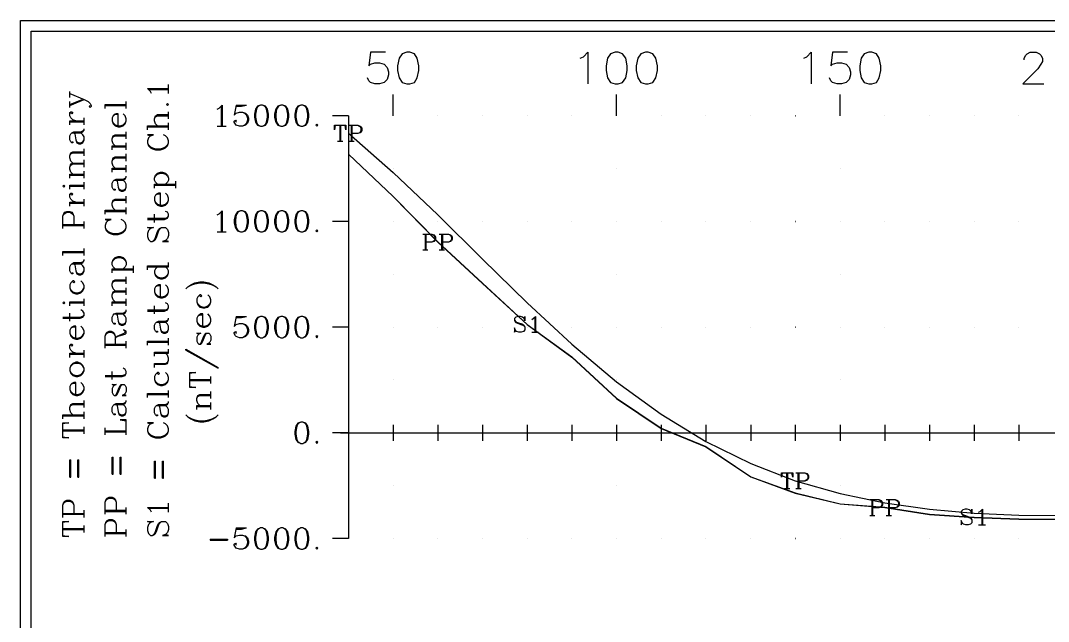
# Model space of a CAD drawing. Extents: x 10 to 200, y 0 to 250.
# Drawn here: x 10 to 107.2, y 193.2 to 250 of the extents above; entities that cross this region are included whole.
import ezdxf

# ---------------------------------------------------------------- set-up
doc = ezdxf.new("R2010")
doc.units = 0
doc.linetypes.add('1', pattern=[0])
for name, color, linetype in [('1', 7, '1'), ('2', 7, '1'), ('3', 7, '1')]:
    doc.layers.add(name, color=color, linetype=linetype)

msp = doc.modelspace()

# ---------------------------------------------------------------- linework, layer by layer
at = {"layer": '1'}
for p, q in [((24, 243.1), (24, 243.95)), ((14.67, 242.71), (14.67, 243.29)), ((22.1, 243.48), (24, 243.48)), ((45.23, 241), (45.23, 243)), ((66.35, 241), (66.35, 243)), ((87.48, 241), (87.48, 243)), ((14.67, 241.95), (16, 242.52)), ((14.67, 242.05), (15.81, 242.52)), ((14.67, 241.76), (14.67, 242.33)), ((18, 242.05), (20, 242.05)), ((18, 241.67), (18, 242.05)), ((20, 241.67), (20, 242.33)), ((30.4, 242), (30.21, 241.05)), ((30.4, 242), (31.36, 242)), ((18, 241.95), (20, 241.95)), ((24, 240.71), (24, 241.38)), ((28.98, 241.9), (28.98, 240)), ((14.67, 240.52), (16, 240.52)), ((14.67, 240.14), (14.67, 240.52)), ((14.67, 240.43), (16, 240.43)), ((16, 240.14), (16, 240.81)), ((22, 240.05), (24, 240.05)), ((22, 239.67), (22, 240.05)), ((24, 239.67), (24, 240.33)), ((41, 241), (39.5, 241)), ((40.18, 240.09), (40.18, 238.59)), ((40.25, 240.09), (40.25, 238.59)), ((41, 241), (41, 201)), ((41.25, 240.09), (41.25, 238.59)), ((41.32, 240.09), (41.32, 238.59)), ((20, 238.81), (20, 239.48)), ((22, 239.95), (24, 239.95)), ((28.6, 240), (29.45, 240)), ((18.67, 238.14), (20, 238.14)), ((18.67, 237.76), (18.67, 238.14)), ((20, 237.76), (20, 238.43)), ((39.96, 238.59), (40.46, 238.59)), ((41.04, 238.59), (41.54, 238.59)), ((16, 237.19), (16, 237.86)), ((18.67, 238.05), (20, 238.05)), ((20, 236.71), (20, 237.38)), ((16, 236.14), (16, 236.81)), ((20, 235.67), (20, 236.33)), ((14.67, 235.48), (16, 235.48)), ((14.67, 235.1), (14.67, 235.48)), ((14.67, 235.38), (16, 235.38)), ((16, 235.1), (16, 235.76)), ((18.67, 236.05), (20, 236.05)), ((18.67, 235.67), (18.67, 236.05)), ((18.67, 235.95), (20, 235.95)), ((14.67, 234.43), (16, 234.43)), ((14.67, 234.05), (14.67, 234.43)), ((14.67, 234.33), (16, 234.33)), ((16, 234.05), (16, 234.71)), ((22.67, 234.52), (24.67, 234.52)), ((22.67, 234.14), (22.67, 234.52)), ((22.67, 234.43), (24.67, 234.43)), ((24.67, 234.14), (24.67, 234.81)), ((20, 232.71), (20, 233.38)), ((14.67, 232.81), (16, 232.81)), ((14.67, 232.43), (14.67, 232.81)), ((14.67, 232.71), (16, 232.71)), ((16, 232.43), (16, 233.1)), ((20, 231.67), (20, 232.33)), ((18, 232.05), (20, 232.05)), ((18, 231.67), (18, 232.05)), ((18, 231.95), (20, 231.95)), ((22.67, 230.9), (22.67, 231.67)), ((28.98, 231.9), (28.98, 230)), ((14, 230.71), (16, 230.71)), ((14, 230.62), (16, 230.62)), ((16, 230.33), (16, 231)), ((41, 231), (39.5, 231)), ((28.6, 230), (29.45, 230)), ((48.24, 229.8), (48.24, 228.3)), ((48.31, 229.8), (48.31, 228.3)), ((49.81, 229.8), (49.81, 228.3)), ((49.88, 229.8), (49.88, 228.3)), ((16, 227.76), (16, 228.43)), ((14, 228.14), (16, 228.14)), ((14, 227.76), (14, 228.14)), ((14, 228.05), (16, 228.05)), ((48.02, 228.3), (48.52, 228.3)), ((49.59, 228.3), (50.09, 228.3)), ((18.67, 226.52), (20.67, 226.52)), ((18.67, 226.14), (18.67, 226.52)), ((18.67, 226.43), (20.67, 226.43)), ((20.67, 226.14), (20.67, 226.81)), ((22, 226.81), (24, 226.81)), ((22, 226.43), (22, 226.81)), ((22, 226.71), (24, 226.71)), ((24, 226.71), (24, 227.1)), ((20, 225.1), (20, 225.76)), ((20, 224.05), (20, 224.71)), ((16, 223), (16, 223.67)), ((20, 223), (20, 223.67)), ((14.67, 223.38), (16, 223.38)), ((14.67, 223), (14.67, 223.38)), ((14.67, 223.29), (16, 223.29)), ((18.67, 223.38), (20, 223.38)), ((18.67, 223), (18.67, 223.38)), ((18.67, 223.29), (20, 223.29)), ((22.67, 222.24), (22.67, 223)), ((14.67, 221.57), (14.67, 222.33)), ((30.4, 222), (30.21, 221.05)), ((30.4, 222), (31.36, 222)), ((58.62, 221.94), (58.62, 220.51)), ((41, 221), (39.5, 221)), ((20, 219), (20, 219.67)), ((22, 219.67), (24, 219.67)), ((22, 219.29), (22, 219.67)), ((24, 219.29), (24, 219.95)), ((58.33, 220.51), (58.97, 220.51)), ((16, 218.14), (16, 218.81)), ((18, 219.38), (20, 219.38)), ((18, 219.29), (20, 219.29)), ((22, 219.57), (24, 219.57)), ((24, 218.52), (24, 218.9)), ((14.67, 218.52), (16, 218.52)), ((14.67, 218.14), (14.67, 218.52)), ((14.67, 218.43), (16, 218.43)), ((22.67, 218.62), (24, 218.62)), ((22.67, 218.24), (22.67, 218.62)), ((22.67, 218.52), (24, 218.52)), ((18.67, 216.05), (18.67, 216.81)), ((22.67, 217.19), (22.67, 217.57)), ((26, 216.05), (28, 216.05)), ((26, 215.95), (28, 215.95)), ((28, 215.67), (28, 216.33)), ((24, 214.33), (24, 215)), ((28, 214.24), (28, 214.9)), ((16, 213.38), (16, 214.05)), ((22, 214.71), (24, 214.71)), ((22, 214.33), (22, 214.71)), ((22, 214.62), (24, 214.62)), ((28, 213.19), (28, 213.86)), ((16, 212.33), (16, 213)), ((26.67, 213.57), (28, 213.57)), ((26.67, 213.19), (26.67, 213.57)), ((26.67, 213.48), (28, 213.48)), ((14, 212.71), (16, 212.71)), ((14, 212.33), (14, 212.71)), ((14, 212.62), (16, 212.62)), ((14, 211.29), (16, 211.29)), ((14, 211.19), (16, 211.19)), ((16, 210.9), (16, 211.57)), ((18, 210.81), (18, 211.48)), ((18, 211.19), (20, 211.19)), ((18, 211.1), (20, 211.1)), ((41, 211), (39.5, 211)), ((40.24, 211), (41.76, 211)), ((41, 211.76), (41, 210.24)), ((44.46, 211), (45.99, 211)), ((45.23, 211.76), (45.23, 210.24)), ((48.69, 211), (50.21, 211)), ((49.45, 211.76), (49.45, 210.24)), ((52.91, 211), (54.44, 211)), ((53.68, 211.76), (53.68, 210.24)), ((57.14, 211), (58.66, 211)), ((57.9, 211.76), (57.9, 210.24)), ((61.36, 211), (62.89, 211)), ((62.13, 211.76), (62.13, 210.24)), ((65.59, 211), (67.11, 211)), ((66.35, 211.76), (66.35, 210.24)), ((69.82, 211), (71.34, 211)), ((70.58, 211.76), (70.58, 210.24)), ((74.04, 211), (75.56, 211)), ((74.8, 211.76), (74.8, 210.24)), ((78.27, 211), (79.79, 211)), ((79.03, 211.76), (79.03, 210.24)), ((82.49, 211), (84.02, 211)), ((83.25, 211.76), (83.25, 210.24)), ((86.72, 211), (88.24, 211)), ((87.48, 211.76), (87.48, 210.24)), ((90.94, 211), (92.47, 211)), ((91.7, 211.76), (91.7, 210.24)), ((95.17, 211), (96.69, 211)), ((95.93, 211.76), (95.93, 210.24)), ((99.39, 211), (100.92, 211)), ((100.15, 211.76), (100.15, 210.24)), ((103.62, 211), (105.14, 211)), ((104.38, 211.76), (104.38, 210.24)), ((82.43, 207.22), (82.43, 205.72)), ((82.5, 207.22), (82.5, 205.72)), ((83.5, 207.22), (83.5, 205.72)), ((83.57, 207.22), (83.57, 205.72)), ((82.22, 205.72), (82.72, 205.72)), ((83.29, 205.72), (83.79, 205.72)), ((24, 203.48), (24, 204.33)), ((90.49, 204.68), (90.49, 203.18)), ((90.56, 204.68), (90.56, 203.18)), ((92.06, 204.68), (92.06, 203.18)), ((92.13, 204.68), (92.13, 203.18)), ((14, 203.38), (16, 203.38)), ((14, 203.29), (16, 203.29)), ((16, 203), (16, 203.67)), ((18, 203.67), (20, 203.67)), ((18, 203.57), (20, 203.57)), ((20, 203.29), (20, 203.95)), ((22.1, 203.86), (24, 203.86)), ((90.28, 203.18), (90.78, 203.18)), ((91.85, 203.18), (92.35, 203.18)), ((100.87, 203.7), (100.87, 202.28)), ((16, 201.57), (16, 202.24)), ((100.58, 202.28), (101.23, 202.28)), ((14, 201.95), (16, 201.95)), ((14, 201.86), (16, 201.86)), ((18, 201.57), (20, 201.57)), ((18, 201.48), (20, 201.48)), ((20, 201.19), (20, 201.86)), ((30.4, 202), (30.21, 201.05)), ((30.4, 202), (31.36, 202)), ((41, 201), (39.5, 201))]:
    msp.add_line(p, q, dxfattribs=at)
for points in [[(44.51, 247), (43.08, 247), (42.94, 245.71), (43.08, 245.86), (43.51, 246), (43.94, 246), (44.37, 245.86), (44.65, 245.57), (44.8, 245.14), (44.8, 244.86), (44.65, 244.43), (44.37, 244.14), (43.94, 244), (43.51, 244), (43.08, 244.14), (42.94, 244.29), (42.8, 244.57)], [(46.51, 247), (46.08, 246.86), (45.8, 246.43), (45.65, 245.71), (45.65, 245.29), (45.8, 244.57), (46.08, 244.14), (46.51, 244), (46.8, 244), (47.23, 244.14), (47.51, 244.57), (47.65, 245.29), (47.65, 245.71), (47.51, 246.43), (47.23, 246.86), (46.8, 247), (46.51, 247)], [(62.92, 246.43), (63.21, 246.57), (63.64, 247), (63.64, 244)], [(66.21, 247), (65.78, 246.86), (65.49, 246.43), (65.35, 245.71), (65.35, 245.29), (65.49, 244.57), (65.78, 244.14), (66.21, 244), (66.49, 244), (66.92, 244.14), (67.21, 244.57), (67.35, 245.29), (67.35, 245.71), (67.21, 246.43), (66.92, 246.86), (66.49, 247), (66.21, 247)], [(69.07, 247), (68.64, 246.86), (68.35, 246.43), (68.21, 245.71), (68.21, 245.29), (68.35, 244.57), (68.64, 244.14), (69.07, 244), (69.35, 244), (69.78, 244.14), (70.07, 244.57), (70.21, 245.29), (70.21, 245.71), (70.07, 246.43), (69.78, 246.86), (69.35, 247), (69.07, 247)], [(84.05, 246.43), (84.34, 246.57), (84.76, 247), (84.76, 244)], [(88.19, 247), (86.76, 247), (86.62, 245.71), (86.76, 245.86), (87.19, 246), (87.62, 246), (88.05, 245.86), (88.34, 245.57), (88.48, 245.14), (88.48, 244.86), (88.34, 244.43), (88.05, 244.14), (87.62, 244), (87.19, 244), (86.76, 244.14), (86.62, 244.29), (86.48, 244.57)], [(90.19, 247), (89.76, 246.86), (89.48, 246.43), (89.34, 245.71), (89.34, 245.29), (89.48, 244.57), (89.76, 244.14), (90.19, 244), (90.48, 244), (90.91, 244.14), (91.19, 244.57), (91.34, 245.29), (91.34, 245.71), (91.19, 246.43), (90.91, 246.86), (90.48, 247), (90.19, 247)], [(104.89, 246.29), (104.89, 246.43), (105.03, 246.71), (105.18, 246.86), (105.46, 247), (106.03, 247), (106.32, 246.86), (106.46, 246.71), (106.61, 246.43), (106.61, 246.14), (106.46, 245.86), (106.18, 245.43), (104.75, 244), (106.75, 244)], [(14.67, 243.1), (16, 242.52), (16.38, 242.33), (16.57, 242.14), (16.67, 241.95), (16.67, 241.86), (16.57, 241.76), (16.48, 241.86), (16.57, 241.95)], [(22.38, 243.1), (22.29, 243.29), (22, 243.57), (24, 243.57)], [(23.81, 242.05), (23.9, 241.95), (24, 242.05), (23.9, 242.14), (23.81, 242.05)], [(28.6, 241.62), (28.79, 241.71), (29.07, 242), (29.07, 240)], [(30.4, 241.9), (30.88, 241.9), (31.36, 242)], [(32.69, 242), (32.4, 241.9), (32.21, 241.62), (32.12, 241.14), (32.12, 240.86), (32.21, 240.38), (32.4, 240.1), (32.69, 240), (32.88, 240), (33.17, 240.1), (33.36, 240.38), (33.45, 240.86), (33.45, 241.14), (33.36, 241.62), (33.17, 241.9), (32.88, 242), (32.69, 242)], [(32.69, 242), (32.5, 241.9), (32.4, 241.81), (32.31, 241.62), (32.21, 241.14), (32.21, 240.86), (32.31, 240.38), (32.4, 240.19), (32.5, 240.1), (32.69, 240)], [(32.88, 240), (33.07, 240.1), (33.17, 240.19), (33.26, 240.38), (33.36, 240.86), (33.36, 241.14), (33.26, 241.62), (33.17, 241.81), (33.07, 241.9), (32.88, 242)], [(34.6, 242), (34.31, 241.9), (34.12, 241.62), (34.02, 241.14), (34.02, 240.86), (34.12, 240.38), (34.31, 240.1), (34.6, 240), (34.79, 240), (35.07, 240.1), (35.26, 240.38), (35.36, 240.86), (35.36, 241.14), (35.26, 241.62), (35.07, 241.9), (34.79, 242), (34.6, 242)], [(34.6, 242), (34.4, 241.9), (34.31, 241.81), (34.21, 241.62), (34.12, 241.14), (34.12, 240.86), (34.21, 240.38), (34.31, 240.19), (34.4, 240.1), (34.6, 240)], [(34.79, 240), (34.98, 240.1), (35.07, 240.19), (35.17, 240.38), (35.26, 240.86), (35.26, 241.14), (35.17, 241.62), (35.07, 241.81), (34.98, 241.9), (34.79, 242)], [(36.5, 242), (36.21, 241.9), (36.02, 241.62), (35.93, 241.14), (35.93, 240.86), (36.02, 240.38), (36.21, 240.1), (36.5, 240), (36.69, 240), (36.98, 240.1), (37.17, 240.38), (37.26, 240.86), (37.26, 241.14), (37.17, 241.62), (36.98, 241.9), (36.69, 242), (36.5, 242)], [(36.5, 242), (36.31, 241.9), (36.21, 241.81), (36.12, 241.62), (36.02, 241.14), (36.02, 240.86), (36.12, 240.38), (36.21, 240.19), (36.31, 240.1), (36.5, 240)], [(36.69, 240), (36.88, 240.1), (36.98, 240.19), (37.07, 240.38), (37.17, 240.86), (37.17, 241.14), (37.07, 241.62), (36.98, 241.81), (36.88, 241.9), (36.69, 242)], [(15.24, 240.52), (14.95, 240.62), (14.76, 240.81), (14.67, 241), (14.67, 241.29), (14.76, 241.38), (14.86, 241.38), (14.95, 241.29), (14.86, 241.19), (14.76, 241.29)], [(19.24, 240.05), (19.24, 241.19), (19.05, 241.19), (18.86, 241.1), (18.76, 241), (18.67, 240.81), (18.67, 240.52), (18.76, 240.24), (18.95, 240.05), (19.24, 239.95), (19.43, 239.95), (19.71, 240.05), (19.9, 240.24), (20, 240.52), (20, 240.71), (19.9, 241), (19.71, 241.19)], [(19.24, 241.1), (18.95, 241.1), (18.76, 241)], [(22.95, 240.05), (22.76, 240.24), (22.67, 240.52), (22.67, 240.71), (22.76, 241), (22.95, 241.1), (24, 241.1)], [(30.21, 241.05), (30.4, 241.24), (30.69, 241.33), (30.98, 241.33), (31.26, 241.24), (31.45, 241.05), (31.55, 240.76), (31.55, 240.57), (31.45, 240.29), (31.26, 240.1), (30.98, 240), (30.69, 240), (30.4, 240.1), (30.31, 240.19), (30.21, 240.38), (30.21, 240.48), (30.31, 240.57), (30.4, 240.48), (30.31, 240.38)], [(30.98, 241.33), (31.17, 241.24), (31.36, 241.05), (31.45, 240.76), (31.45, 240.57), (31.36, 240.29), (31.17, 240.1), (30.98, 240)], [(18.67, 240.52), (18.76, 240.33), (18.95, 240.14), (19.24, 240.05), (19.43, 240.05), (19.71, 240.14), (19.9, 240.33), (20, 240.52)], [(22.67, 240.71), (22.76, 240.9), (22.95, 241), (24, 241)], [(38.02, 240.19), (37.93, 240.1), (38.02, 240), (38.12, 240.1), (38.02, 240.19)], [(39.75, 240.09), (39.68, 239.66), (39.68, 240.09), (40.75, 240.09), (40.75, 239.66), (40.68, 240.09)], [(41.04, 240.09), (41.89, 240.09), (42.11, 240.02), (42.18, 239.95), (42.25, 239.81), (42.25, 239.59), (42.18, 239.45), (42.11, 239.38), (41.89, 239.31), (41.32, 239.31)], [(41.89, 240.09), (42.04, 240.02), (42.11, 239.95), (42.18, 239.81), (42.18, 239.59), (42.11, 239.45), (42.04, 239.38), (41.89, 239.31)], [(14.86, 238.52), (14.95, 238.52), (14.95, 238.43), (14.86, 238.43), (14.76, 238.52), (14.67, 238.71), (14.67, 239.1), (14.76, 239.29), (14.86, 239.38), (15.05, 239.48), (15.71, 239.48), (15.9, 239.57), (16, 239.67)], [(14.86, 239.38), (15.71, 239.38), (15.9, 239.48), (16, 239.67), (16, 239.76)], [(15.05, 239.38), (15.14, 239.29), (15.24, 238.71), (15.33, 238.43), (15.52, 238.33), (15.71, 238.33), (15.9, 238.43), (16, 238.71), (16, 239), (15.9, 239.19), (15.71, 239.38)], [(18.95, 238.14), (18.76, 238.33), (18.67, 238.62), (18.67, 238.81), (18.76, 239.1), (18.95, 239.19), (20, 239.19)], [(18.67, 238.81), (18.76, 239), (18.95, 239.1), (20, 239.1)], [(22.29, 239.1), (22.57, 239.19), (22, 239.19), (22.29, 239.1), (22.1, 238.9), (22, 238.62), (22, 238.43), (22.1, 238.14), (22.29, 237.95), (22.48, 237.86), (22.76, 237.76), (23.24, 237.76), (23.52, 237.86), (23.71, 237.95), (23.9, 238.14), (24, 238.43), (24, 238.62), (23.9, 238.9), (23.71, 239.1), (23.52, 239.19)], [(41, 239.34), (45.23, 235.64), (49.45, 231.62), (53.68, 227.44), (57.9, 223.3), (62.13, 219.38), (66.35, 215.83), (70.58, 212.75), (74.8, 210.17), (79.03, 208.1), (83.25, 206.47), (87.48, 205.26), (91.7, 204.38), (95.93, 203.78), (100.15, 203.41), (104.38, 203.22), (108.61, 203.17)], [(15.24, 238.71), (15.33, 238.52), (15.52, 238.43), (15.71, 238.43), (15.9, 238.52), (16, 238.71)], [(22, 238.43), (22.1, 238.24), (22.29, 238.05), (22.48, 237.95), (22.76, 237.86), (23.24, 237.86), (23.52, 237.95), (23.71, 238.05), (23.9, 238.24), (24, 238.43)], [(14.95, 236.52), (14.76, 236.71), (14.67, 237), (14.67, 237.19), (14.76, 237.48), (14.95, 237.57), (16, 237.57)], [(14.67, 237.19), (14.76, 237.38), (14.95, 237.48), (16, 237.48)], [(41, 237.37), (45.23, 233.37), (49.45, 229.07), (53.68, 225.16), (57.9, 221.26), (62.13, 218.18), (66.35, 214.27), (70.58, 211.43), (74.8, 209.69), (79.03, 206.84), (83.25, 205.31), (87.48, 204.29), (91.7, 203.97), (95.93, 203.31), (100.15, 203.03), (104.38, 202.85), (108.61, 202.83)], [(41, 237.35), (45.23, 233.35), (49.45, 229.05), (53.68, 225.14), (57.9, 221.24), (62.13, 218.16), (66.35, 214.24), (70.58, 211.42), (74.8, 209.66), (79.03, 206.83), (83.25, 205.28), (87.48, 204.27), (91.7, 203.93), (95.93, 203.28), (100.15, 202.99), (104.38, 202.82), (108.61, 202.8)], [(14.95, 235.48), (14.76, 235.67), (14.67, 235.95), (14.67, 236.14), (14.76, 236.43), (14.95, 236.52), (16, 236.52)], [(14.67, 236.14), (14.76, 236.33), (14.95, 236.43), (16, 236.43)], [(18.95, 236.05), (18.76, 236.24), (18.67, 236.52), (18.67, 236.71), (18.76, 237), (18.95, 237.1), (20, 237.1)], [(18.67, 236.71), (18.76, 236.9), (18.95, 237), (20, 237)], [(18.86, 234.05), (18.95, 234.05), (18.95, 233.95), (18.86, 233.95), (18.76, 234.05), (18.67, 234.24), (18.67, 234.62), (18.76, 234.81), (18.86, 234.9), (19.05, 235), (19.71, 235), (19.9, 235.1), (20, 235.19)], [(18.86, 234.9), (19.71, 234.9), (19.9, 235), (20, 235.19), (20, 235.29)], [(22.95, 234.52), (22.76, 234.71), (22.67, 234.9), (22.67, 235.1), (22.76, 235.38), (22.95, 235.57), (23.24, 235.67), (23.43, 235.67), (23.71, 235.57), (23.9, 235.38), (24, 235.1), (24, 234.9), (23.9, 234.71), (23.71, 234.52)], [(22.67, 235.1), (22.76, 235.29), (22.95, 235.48), (23.24, 235.57), (23.43, 235.57), (23.71, 235.48), (23.9, 235.29), (24, 235.1)], [(14, 234.33), (14.1, 234.24), (14.19, 234.33), (14.1, 234.43), (14, 234.33)], [(19.05, 234.9), (19.14, 234.81), (19.24, 234.24), (19.33, 233.95), (19.52, 233.86), (19.71, 233.86), (19.9, 233.95), (20, 234.24), (20, 234.52), (19.9, 234.71), (19.71, 234.9)], [(19.24, 234.24), (19.33, 234.05), (19.52, 233.95), (19.71, 233.95), (19.9, 234.05), (20, 234.24)], [(15.24, 232.81), (14.95, 232.9), (14.76, 233.1), (14.67, 233.29), (14.67, 233.57), (14.76, 233.67), (14.86, 233.67), (14.95, 233.57), (14.86, 233.48), (14.76, 233.57)], [(23.24, 232.52), (23.24, 233.67), (23.05, 233.67), (22.86, 233.57), (22.76, 233.48), (22.67, 233.29), (22.67, 233), (22.76, 232.71), (22.95, 232.52), (23.24, 232.43), (23.43, 232.43), (23.71, 232.52), (23.9, 232.71), (24, 233), (24, 233.19), (23.9, 233.48), (23.71, 233.67)], [(23.24, 233.57), (22.95, 233.57), (22.76, 233.48)], [(18.95, 232.05), (18.76, 232.24), (18.67, 232.52), (18.67, 232.71), (18.76, 233), (18.95, 233.1), (20, 233.1)], [(18.67, 232.71), (18.76, 232.9), (18.95, 233), (20, 233)], [(22.67, 233), (22.76, 232.81), (22.95, 232.62), (23.24, 232.52), (23.43, 232.52), (23.71, 232.62), (23.9, 232.81), (24, 233)], [(14, 230.33), (14, 231.48), (14.1, 231.76), (14.19, 231.86), (14.38, 231.95), (14.67, 231.95), (14.86, 231.86), (14.95, 231.76), (15.05, 231.48), (15.05, 230.71)], [(14, 231.48), (14.1, 231.67), (14.19, 231.76), (14.38, 231.86), (14.67, 231.86), (14.86, 231.76), (14.95, 231.67), (15.05, 231.48)], [(22, 231.19), (23.62, 231.19), (23.9, 231.29), (24, 231.48), (24, 231.67), (23.9, 231.86), (23.71, 231.95)], [(22, 231.29), (23.62, 231.29), (23.9, 231.38), (24, 231.48)], [(28.6, 231.62), (28.79, 231.71), (29.07, 232), (29.07, 230)], [(30.79, 232), (30.5, 231.9), (30.31, 231.62), (30.21, 231.14), (30.21, 230.86), (30.31, 230.38), (30.5, 230.1), (30.79, 230), (30.98, 230), (31.26, 230.1), (31.45, 230.38), (31.55, 230.86), (31.55, 231.14), (31.45, 231.62), (31.26, 231.9), (30.98, 232), (30.79, 232)], [(30.79, 232), (30.6, 231.9), (30.5, 231.81), (30.4, 231.62), (30.31, 231.14), (30.31, 230.86), (30.4, 230.38), (30.5, 230.19), (30.6, 230.1), (30.79, 230)], [(30.98, 230), (31.17, 230.1), (31.26, 230.19), (31.36, 230.38), (31.45, 230.86), (31.45, 231.14), (31.36, 231.62), (31.26, 231.81), (31.17, 231.9), (30.98, 232)], [(32.69, 232), (32.4, 231.9), (32.21, 231.62), (32.12, 231.14), (32.12, 230.86), (32.21, 230.38), (32.4, 230.1), (32.69, 230), (32.88, 230), (33.17, 230.1), (33.36, 230.38), (33.45, 230.86), (33.45, 231.14), (33.36, 231.62), (33.17, 231.9), (32.88, 232), (32.69, 232)], [(32.69, 232), (32.5, 231.9), (32.4, 231.81), (32.31, 231.62), (32.21, 231.14), (32.21, 230.86), (32.31, 230.38), (32.4, 230.19), (32.5, 230.1), (32.69, 230)], [(32.88, 230), (33.07, 230.1), (33.17, 230.19), (33.26, 230.38), (33.36, 230.86), (33.36, 231.14), (33.26, 231.62), (33.17, 231.81), (33.07, 231.9), (32.88, 232)], [(34.6, 232), (34.31, 231.9), (34.12, 231.62), (34.02, 231.14), (34.02, 230.86), (34.12, 230.38), (34.31, 230.1), (34.6, 230), (34.79, 230), (35.07, 230.1), (35.26, 230.38), (35.36, 230.86), (35.36, 231.14), (35.26, 231.62), (35.07, 231.9), (34.79, 232), (34.6, 232)], [(34.6, 232), (34.4, 231.9), (34.31, 231.81), (34.21, 231.62), (34.12, 231.14), (34.12, 230.86), (34.21, 230.38), (34.31, 230.19), (34.4, 230.1), (34.6, 230)], [(34.79, 230), (34.98, 230.1), (35.07, 230.19), (35.17, 230.38), (35.26, 230.86), (35.26, 231.14), (35.17, 231.62), (35.07, 231.81), (34.98, 231.9), (34.79, 232)], [(36.5, 232), (36.21, 231.9), (36.02, 231.62), (35.93, 231.14), (35.93, 230.86), (36.02, 230.38), (36.21, 230.1), (36.5, 230), (36.69, 230), (36.98, 230.1), (37.17, 230.38), (37.26, 230.86), (37.26, 231.14), (37.17, 231.62), (36.98, 231.9), (36.69, 232), (36.5, 232)], [(36.5, 232), (36.31, 231.9), (36.21, 231.81), (36.12, 231.62), (36.02, 231.14), (36.02, 230.86), (36.12, 230.38), (36.21, 230.19), (36.31, 230.1), (36.5, 230)], [(36.69, 230), (36.88, 230.1), (36.98, 230.19), (37.07, 230.38), (37.17, 230.86), (37.17, 231.14), (37.07, 231.62), (36.98, 231.81), (36.88, 231.9), (36.69, 232)], [(18.29, 231.1), (18.57, 231.19), (18, 231.19), (18.29, 231.1), (18.1, 230.9), (18, 230.62), (18, 230.43), (18.1, 230.14), (18.29, 229.95), (18.48, 229.86), (18.76, 229.76), (19.24, 229.76), (19.52, 229.86), (19.71, 229.95), (19.9, 230.14), (20, 230.43), (20, 230.62), (19.9, 230.9), (19.71, 231.1), (19.52, 231.19)], [(18, 230.43), (18.1, 230.24), (18.29, 230.05), (18.48, 229.95), (18.76, 229.86), (19.24, 229.86), (19.52, 229.95), (19.71, 230.05), (19.9, 230.24), (20, 230.43)], [(22.29, 230.33), (22, 230.43), (22.57, 230.43), (22.29, 230.33), (22.1, 230.14), (22, 229.86), (22, 229.57), (22.1, 229.29), (22.29, 229.1), (22.48, 229.1), (22.67, 229.19), (22.76, 229.29), (22.86, 229.48), (23.05, 230.05), (23.14, 230.24), (23.33, 230.43)], [(22.48, 229.1), (22.67, 229.29), (22.76, 229.48), (22.95, 230.05), (23.05, 230.24), (23.14, 230.33), (23.33, 230.43), (23.71, 230.43), (23.9, 230.24), (24, 229.95), (24, 229.67), (23.9, 229.38), (23.71, 229.19), (23.43, 229.1), (24, 229.1), (23.71, 229.19)], [(38.02, 230.19), (37.93, 230.1), (38.02, 230), (38.12, 230.1), (38.02, 230.19)], [(48.02, 229.8), (48.88, 229.8), (49.09, 229.73), (49.16, 229.66), (49.24, 229.52), (49.24, 229.3), (49.16, 229.16), (49.09, 229.09), (48.88, 229.02), (48.31, 229.02)], [(48.88, 229.8), (49.02, 229.73), (49.09, 229.66), (49.16, 229.52), (49.16, 229.3), (49.09, 229.16), (49.02, 229.09), (48.88, 229.02)], [(49.59, 229.8), (50.45, 229.8), (50.66, 229.73), (50.74, 229.66), (50.81, 229.52), (50.81, 229.3), (50.74, 229.16), (50.66, 229.09), (50.45, 229.02), (49.88, 229.02)], [(50.45, 229.8), (50.59, 229.73), (50.66, 229.66), (50.74, 229.52), (50.74, 229.3), (50.66, 229.16), (50.59, 229.09), (50.45, 229.02)], [(18.95, 226.52), (18.76, 226.71), (18.67, 226.9), (18.67, 227.1), (18.76, 227.38), (18.95, 227.57), (19.24, 227.67), (19.43, 227.67), (19.71, 227.57), (19.9, 227.38), (20, 227.1), (20, 226.9), (19.9, 226.71), (19.71, 226.52)], [(18.67, 227.1), (18.76, 227.29), (18.95, 227.48), (19.24, 227.57), (19.43, 227.57), (19.71, 227.48), (19.9, 227.29), (20, 227.1)], [(14.86, 226.14), (14.95, 226.14), (14.95, 226.05), (14.86, 226.05), (14.76, 226.14), (14.67, 226.33), (14.67, 226.71), (14.76, 226.9), (14.86, 227), (15.05, 227.1), (15.71, 227.1), (15.9, 227.19), (16, 227.29)], [(14.86, 227), (15.71, 227), (15.9, 227.1), (16, 227.29), (16, 227.38)], [(15.05, 227), (15.14, 226.9), (15.24, 226.33), (15.33, 226.05), (15.52, 225.95), (15.71, 225.95), (15.9, 226.05), (16, 226.33), (16, 226.62), (15.9, 226.81), (15.71, 227)], [(22.95, 226.71), (22.76, 226.52), (22.67, 226.33), (22.67, 226.14), (22.76, 225.86), (22.95, 225.67), (23.24, 225.57), (23.43, 225.57), (23.71, 225.67), (23.9, 225.86), (24, 226.14), (24, 226.33), (23.9, 226.52), (23.71, 226.71)], [(15.24, 226.33), (15.33, 226.14), (15.52, 226.05), (15.71, 226.05), (15.9, 226.14), (16, 226.33)], [(18.95, 224.43), (18.76, 224.62), (18.67, 224.9), (18.67, 225.1), (18.76, 225.38), (18.95, 225.48), (20, 225.48)], [(22.67, 226.14), (22.76, 225.95), (22.95, 225.76), (23.24, 225.67), (23.43, 225.67), (23.71, 225.76), (23.9, 225.95), (24, 226.14)], [(14.95, 225.29), (15.05, 225.19), (15.14, 225.29), (15.05, 225.38), (14.95, 225.38), (14.76, 225.19), (14.67, 225), (14.67, 224.71), (14.76, 224.43), (14.95, 224.24), (15.24, 224.14), (15.43, 224.14), (15.71, 224.24), (15.9, 224.43), (16, 224.71), (16, 224.9), (15.9, 225.19), (15.71, 225.38)], [(14.67, 224.71), (14.76, 224.52), (14.95, 224.33), (15.24, 224.24), (15.43, 224.24), (15.71, 224.33), (15.9, 224.52), (16, 224.71)], [(18.67, 225.1), (18.76, 225.29), (18.95, 225.38), (20, 225.38)], [(23.24, 223.86), (23.24, 225), (23.05, 225), (22.86, 224.9), (22.76, 224.81), (22.67, 224.62), (22.67, 224.33), (22.76, 224.05), (22.95, 223.86), (23.24, 223.76), (23.43, 223.76), (23.71, 223.86), (23.9, 224.05), (24, 224.33), (24, 224.52), (23.9, 224.81), (23.71, 225)], [(23.24, 224.9), (22.95, 224.9), (22.76, 224.81)], [(25.62, 224.62), (25.81, 224.81), (26.1, 225), (26.48, 225.19), (26.95, 225.29), (27.33, 225.29), (27.81, 225.19), (28.19, 225), (28.48, 224.81), (28.67, 224.62)], [(25.81, 224.81), (26.19, 225), (26.48, 225.1), (26.95, 225.19), (27.33, 225.19), (27.81, 225.1), (28.1, 225), (28.48, 224.81)], [(18.95, 223.38), (18.76, 223.57), (18.67, 223.86), (18.67, 224.05), (18.76, 224.33), (18.95, 224.43), (20, 224.43)], [(18.67, 224.05), (18.76, 224.24), (18.95, 224.33), (20, 224.33)], [(22.67, 224.33), (22.76, 224.14), (22.95, 223.95), (23.24, 223.86), (23.43, 223.86), (23.71, 223.95), (23.9, 224.14), (24, 224.33)], [(26.95, 223.95), (27.05, 223.86), (27.14, 223.95), (27.05, 224.05), (26.95, 224.05), (26.76, 223.86), (26.67, 223.67), (26.67, 223.38), (26.76, 223.1), (26.95, 222.9), (27.24, 222.81), (27.43, 222.81), (27.71, 222.9), (27.9, 223.1), (28, 223.38), (28, 223.57), (27.9, 223.86), (27.71, 224.05)], [(14, 223.29), (14.1, 223.19), (14.19, 223.29), (14.1, 223.38), (14, 223.29)], [(14, 221.86), (15.62, 221.86), (15.9, 221.95), (16, 222.14), (16, 222.33), (15.9, 222.52), (15.71, 222.62)], [(18.86, 222.24), (19.71, 222.24), (19.9, 222.33), (20, 222.52), (20, 222.62)], [(22, 222.52), (23.62, 222.52), (23.9, 222.62), (24, 222.81), (24, 223), (23.9, 223.19), (23.71, 223.29)], [(22, 222.62), (23.62, 222.62), (23.9, 222.71), (24, 222.81)], [(26.67, 223.38), (26.76, 223.19), (26.95, 223), (27.24, 222.9), (27.43, 222.9), (27.71, 223), (27.9, 223.19), (28, 223.38)], [(14, 221.95), (15.62, 221.95), (15.9, 222.05), (16, 222.14)], [(18.86, 221.38), (18.95, 221.38), (18.95, 221.29), (18.86, 221.29), (18.76, 221.38), (18.67, 221.57), (18.67, 221.95), (18.76, 222.14), (18.86, 222.24), (19.05, 222.33), (19.71, 222.33), (19.9, 222.43), (20, 222.52)], [(19.05, 222.24), (19.14, 222.14), (19.24, 221.57), (19.33, 221.29), (19.52, 221.19), (19.71, 221.19), (19.9, 221.29), (20, 221.57), (20, 221.86), (19.9, 222.05), (19.71, 222.24)], [(22.86, 220.62), (22.95, 220.62), (22.95, 220.52), (22.86, 220.52), (22.76, 220.62), (22.67, 220.81), (22.67, 221.19), (22.76, 221.38), (22.86, 221.48), (23.05, 221.57), (23.71, 221.57), (23.9, 221.67), (24, 221.76)], [(22.86, 221.48), (23.71, 221.48), (23.9, 221.57), (24, 221.76), (24, 221.86)], [(27.24, 221.1), (27.24, 222.24), (27.05, 222.24), (26.86, 222.14), (26.76, 222.05), (26.67, 221.86), (26.67, 221.57), (26.76, 221.29), (26.95, 221.1), (27.24, 221), (27.43, 221), (27.71, 221.1), (27.9, 221.29), (28, 221.57), (28, 221.76), (27.9, 222.05), (27.71, 222.24)], [(27.24, 222.14), (26.95, 222.14), (26.76, 222.05)], [(30.4, 221.9), (30.88, 221.9), (31.36, 222)], [(32.69, 222), (32.4, 221.9), (32.21, 221.62), (32.12, 221.14), (32.12, 220.86), (32.21, 220.38), (32.4, 220.1), (32.69, 220), (32.88, 220), (33.17, 220.1), (33.36, 220.38), (33.45, 220.86), (33.45, 221.14), (33.36, 221.62), (33.17, 221.9), (32.88, 222), (32.69, 222)], [(32.69, 222), (32.5, 221.9), (32.4, 221.81), (32.31, 221.62), (32.21, 221.14), (32.21, 220.86), (32.31, 220.38), (32.4, 220.19), (32.5, 220.1), (32.69, 220)], [(32.88, 220), (33.07, 220.1), (33.17, 220.19), (33.26, 220.38), (33.36, 220.86), (33.36, 221.14), (33.26, 221.62), (33.17, 221.81), (33.07, 221.9), (32.88, 222)], [(34.6, 222), (34.31, 221.9), (34.12, 221.62), (34.02, 221.14), (34.02, 220.86), (34.12, 220.38), (34.31, 220.1), (34.6, 220), (34.79, 220), (35.07, 220.1), (35.26, 220.38), (35.36, 220.86), (35.36, 221.14), (35.26, 221.62), (35.07, 221.9), (34.79, 222), (34.6, 222)], [(34.6, 222), (34.4, 221.9), (34.31, 221.81), (34.21, 221.62), (34.12, 221.14), (34.12, 220.86), (34.21, 220.38), (34.31, 220.19), (34.4, 220.1), (34.6, 220)], [(34.79, 220), (34.98, 220.1), (35.07, 220.19), (35.17, 220.38), (35.26, 220.86), (35.26, 221.14), (35.17, 221.62), (35.07, 221.81), (34.98, 221.9), (34.79, 222)], [(36.5, 222), (36.21, 221.9), (36.02, 221.62), (35.93, 221.14), (35.93, 220.86), (36.02, 220.38), (36.21, 220.1), (36.5, 220), (36.69, 220), (36.98, 220.1), (37.17, 220.38), (37.26, 220.86), (37.26, 221.14), (37.17, 221.62), (36.98, 221.9), (36.69, 222), (36.5, 222)], [(36.5, 222), (36.31, 221.9), (36.21, 221.81), (36.12, 221.62), (36.02, 221.14), (36.02, 220.86), (36.12, 220.38), (36.21, 220.19), (36.31, 220.1), (36.5, 220)], [(36.69, 220), (36.88, 220.1), (36.98, 220.19), (37.07, 220.38), (37.17, 220.86), (37.17, 221.14), (37.07, 221.62), (36.98, 221.81), (36.88, 221.9), (36.69, 222)], [(57.62, 221.8), (57.69, 222.01), (57.69, 221.58), (57.62, 221.8), (57.47, 221.94), (57.26, 222.01), (57.04, 222.01), (56.83, 221.94), (56.69, 221.8), (56.69, 221.65), (56.76, 221.51), (56.83, 221.44), (56.97, 221.37), (57.4, 221.23), (57.54, 221.15), (57.69, 221.01)], [(56.69, 221.65), (56.83, 221.51), (56.97, 221.44), (57.4, 221.3), (57.54, 221.23), (57.62, 221.15), (57.69, 221.01), (57.69, 220.73), (57.54, 220.58), (57.33, 220.51), (57.12, 220.51), (56.9, 220.58), (56.76, 220.73), (56.69, 220.94), (56.69, 220.51), (56.76, 220.73)], [(58.33, 221.73), (58.47, 221.8), (58.69, 222.01), (58.69, 220.51)], [(15.24, 219.95), (15.24, 221.1), (15.05, 221.1), (14.86, 221), (14.76, 220.9), (14.67, 220.71), (14.67, 220.43), (14.76, 220.14), (14.95, 219.95), (15.24, 219.86), (15.43, 219.86), (15.71, 219.95), (15.9, 220.14), (16, 220.43), (16, 220.62), (15.9, 220.9), (15.71, 221.1)], [(15.24, 221), (14.95, 221), (14.76, 220.9)], [(18, 219), (18, 220.14), (18.1, 220.43), (18.19, 220.52), (18.38, 220.62), (18.57, 220.62), (18.76, 220.52), (18.86, 220.43), (18.95, 220.14), (18.95, 219.38)], [(18.95, 219.86), (19.05, 220.05), (19.14, 220.14), (19.81, 220.43), (19.9, 220.52), (19.9, 220.62), (19.81, 220.71)], [(19.05, 220.05), (19.24, 220.14), (19.9, 220.33), (20, 220.43), (20, 220.62), (19.81, 220.71), (19.71, 220.71)], [(19.24, 221.57), (19.33, 221.38), (19.52, 221.29), (19.71, 221.29), (19.9, 221.38), (20, 221.57)], [(23.05, 221.48), (23.14, 221.38), (23.24, 220.81), (23.33, 220.52), (23.52, 220.43), (23.71, 220.43), (23.9, 220.52), (24, 220.81), (24, 221.1), (23.9, 221.29), (23.71, 221.48)], [(23.24, 220.81), (23.33, 220.62), (23.52, 220.52), (23.71, 220.52), (23.9, 220.62), (24, 220.81)], [(26.67, 221.57), (26.76, 221.38), (26.95, 221.19), (27.24, 221.1), (27.43, 221.1), (27.71, 221.19), (27.9, 221.38), (28, 221.57)], [(30.21, 221.05), (30.4, 221.24), (30.69, 221.33), (30.98, 221.33), (31.26, 221.24), (31.45, 221.05), (31.55, 220.76), (31.55, 220.57), (31.45, 220.29), (31.26, 220.1), (30.98, 220), (30.69, 220), (30.4, 220.1), (30.31, 220.19), (30.21, 220.38), (30.21, 220.48), (30.31, 220.57), (30.4, 220.48), (30.31, 220.38)], [(30.98, 221.33), (31.17, 221.24), (31.36, 221.05), (31.45, 220.76), (31.45, 220.57), (31.36, 220.29), (31.17, 220.1), (30.98, 220)], [(14.67, 220.43), (14.76, 220.24), (14.95, 220.05), (15.24, 219.95), (15.43, 219.95), (15.71, 220.05), (15.9, 220.24), (16, 220.43)], [(18, 220.14), (18.1, 220.33), (18.19, 220.43), (18.38, 220.52), (18.57, 220.52), (18.76, 220.43), (18.86, 220.33), (18.95, 220.14)], [(26.86, 220.33), (26.67, 220.43), (27.05, 220.43), (26.86, 220.33), (26.76, 220.24), (26.67, 220.05), (26.67, 219.67), (26.76, 219.48), (26.86, 219.38), (27.05, 219.38), (27.14, 219.48), (27.24, 219.67), (27.43, 220.14), (27.52, 220.33), (27.62, 220.43)], [(26.95, 219.38), (27.05, 219.48), (27.14, 219.67), (27.33, 220.14), (27.43, 220.33), (27.52, 220.43), (27.81, 220.43), (27.9, 220.33), (28, 220.14), (28, 219.76), (27.9, 219.57), (27.81, 219.48), (27.62, 219.38), (28, 219.38), (27.81, 219.48)], [(38.02, 220.19), (37.93, 220.1), (38.02, 220), (38.12, 220.1), (38.02, 220.19)], [(15.24, 218.52), (14.95, 218.62), (14.76, 218.81), (14.67, 219), (14.67, 219.29), (14.76, 219.38), (14.86, 219.38), (14.95, 219.29), (14.86, 219.19), (14.76, 219.29)], [(25.62, 218.81), (25.62, 218.9), (28.67, 217.19)], [(25.62, 218.81), (28.67, 217.1), (28.67, 217.19)], [(22.67, 217.48), (23.71, 217.48), (23.9, 217.57), (24, 217.86), (24, 218.05), (23.9, 218.33), (23.71, 218.52)], [(22.67, 217.57), (23.71, 217.57), (23.9, 217.67), (24, 217.86)], [(14.67, 216.9), (14.76, 216.62), (14.95, 216.43), (15.24, 216.33), (15.43, 216.33), (15.71, 216.43), (15.9, 216.62), (16, 216.9), (16, 217.1), (15.9, 217.38), (15.71, 217.57), (15.43, 217.67), (15.24, 217.67), (14.95, 217.57), (14.76, 217.38), (14.67, 217.1), (14.67, 216.9)], [(16, 217.1), (15.9, 217.29), (15.71, 217.48), (15.43, 217.57), (15.24, 217.57), (14.95, 217.48), (14.76, 217.29), (14.67, 217.1)], [(14.67, 216.9), (14.76, 216.71), (14.95, 216.52), (15.24, 216.43), (15.43, 216.43), (15.71, 216.52), (15.9, 216.71), (16, 216.9)], [(18, 216.33), (19.62, 216.33), (19.9, 216.43), (20, 216.62), (20, 216.81), (19.9, 217), (19.71, 217.1)], [(15.24, 214.62), (15.24, 215.76), (15.05, 215.76), (14.86, 215.67), (14.76, 215.57), (14.67, 215.38), (14.67, 215.1), (14.76, 214.81), (14.95, 214.62), (15.24, 214.52), (15.43, 214.52), (15.71, 214.62), (15.9, 214.81), (16, 215.1), (16, 215.29), (15.9, 215.57), (15.71, 215.76)], [(18, 216.43), (19.62, 216.43), (19.9, 216.52), (20, 216.62)], [(22.95, 216.62), (23.05, 216.52), (23.14, 216.62), (23.05, 216.71), (22.95, 216.71), (22.76, 216.52), (22.67, 216.33), (22.67, 216.05), (22.76, 215.76), (22.95, 215.57), (23.24, 215.48), (23.43, 215.48), (23.71, 215.57), (23.9, 215.76), (24, 216.05), (24, 216.24), (23.9, 216.52), (23.71, 216.71)], [(22.67, 216.05), (22.76, 215.86), (22.95, 215.67), (23.24, 215.57), (23.43, 215.57), (23.71, 215.67), (23.9, 215.86), (24, 216.05)], [(26, 215.38), (26.57, 215.29), (26, 215.29), (26, 216.71), (26.57, 216.71), (26, 216.62)], [(14.67, 215.1), (14.76, 214.9), (14.95, 214.71), (15.24, 214.62), (15.43, 214.62), (15.71, 214.71), (15.9, 214.9), (16, 215.1)], [(15.24, 215.67), (14.95, 215.67), (14.76, 215.57)], [(18.86, 215.48), (18.67, 215.57), (19.05, 215.57), (18.86, 215.48), (18.76, 215.38), (18.67, 215.19), (18.67, 214.81), (18.76, 214.62), (18.86, 214.52), (19.05, 214.52), (19.14, 214.62), (19.24, 214.81), (19.43, 215.29), (19.52, 215.48), (19.62, 215.57)], [(18.95, 214.52), (19.05, 214.62), (19.14, 214.81), (19.33, 215.29), (19.43, 215.48), (19.52, 215.57), (19.81, 215.57), (19.9, 215.48), (20, 215.29), (20, 214.9), (19.9, 214.71), (19.81, 214.62), (19.62, 214.52), (20, 214.52), (19.81, 214.62)], [(18.86, 212.81), (18.95, 212.81), (18.95, 212.71), (18.86, 212.71), (18.76, 212.81), (18.67, 213), (18.67, 213.38), (18.76, 213.57), (18.86, 213.67), (19.05, 213.76), (19.71, 213.76), (19.9, 213.86), (20, 213.95)], [(18.86, 213.67), (19.71, 213.67), (19.9, 213.76), (20, 213.95), (20, 214.05)], [(22.86, 212.71), (22.95, 212.71), (22.95, 212.62), (22.86, 212.62), (22.76, 212.71), (22.67, 212.9), (22.67, 213.29), (22.76, 213.48), (22.86, 213.57), (23.05, 213.67), (23.71, 213.67), (23.9, 213.76), (24, 213.86)], [(22.86, 213.57), (23.71, 213.57), (23.9, 213.67), (24, 213.86), (24, 213.95)], [(26.95, 213.57), (26.76, 213.76), (26.67, 214.05), (26.67, 214.24), (26.76, 214.52), (26.95, 214.62), (28, 214.62)], [(26.67, 214.24), (26.76, 214.43), (26.95, 214.52), (28, 214.52)], [(14.95, 212.71), (14.76, 212.9), (14.67, 213.19), (14.67, 213.38), (14.76, 213.67), (14.95, 213.76), (16, 213.76)], [(14.67, 213.38), (14.76, 213.57), (14.95, 213.67), (16, 213.67)], [(19.05, 213.67), (19.14, 213.57), (19.24, 213), (19.33, 212.71), (19.52, 212.62), (19.71, 212.62), (19.9, 212.71), (20, 213), (20, 213.29), (19.9, 213.48), (19.71, 213.67)], [(19.24, 213), (19.33, 212.81), (19.52, 212.71), (19.71, 212.71), (19.9, 212.81), (20, 213)], [(23.05, 213.57), (23.14, 213.48), (23.24, 212.9), (23.33, 212.62), (23.52, 212.52), (23.71, 212.52), (23.9, 212.62), (24, 212.9), (24, 213.19), (23.9, 213.38), (23.71, 213.57)], [(23.24, 212.9), (23.33, 212.71), (23.52, 212.62), (23.71, 212.62), (23.9, 212.71), (24, 212.9)], [(14, 210.62), (14.57, 210.52), (14, 210.52), (14, 211.95), (14.57, 211.95), (14, 211.86)], [(20, 210.81), (20, 212.24), (19.43, 212.24), (20, 212.14)], [(22.29, 211.86), (22.57, 211.95), (22, 211.95), (22.29, 211.86), (22.1, 211.67), (22, 211.38), (22, 211.19), (22.1, 210.9), (22.29, 210.71), (22.48, 210.62), (22.76, 210.52), (23.24, 210.52), (23.52, 210.62), (23.71, 210.71), (23.9, 210.9), (24, 211.19), (24, 211.38), (23.9, 211.67), (23.71, 211.86), (23.52, 211.95)], [(25.62, 212.71), (25.81, 212.52), (26.1, 212.33), (26.48, 212.14), (26.95, 212.05), (27.33, 212.05), (27.81, 212.14), (28.19, 212.33), (28.48, 212.52), (28.67, 212.71)], [(25.81, 212.52), (26.19, 212.33), (26.48, 212.24), (26.95, 212.14), (27.33, 212.14), (27.81, 212.24), (28.1, 212.33), (28.48, 212.52)], [(36.5, 212), (36.21, 211.9), (36.02, 211.62), (35.93, 211.14), (35.93, 210.86), (36.02, 210.38), (36.21, 210.1), (36.5, 210), (36.69, 210), (36.98, 210.1), (37.17, 210.38), (37.26, 210.86), (37.26, 211.14), (37.17, 211.62), (36.98, 211.9), (36.69, 212), (36.5, 212)], [(36.5, 212), (36.31, 211.9), (36.21, 211.81), (36.12, 211.62), (36.02, 211.14), (36.02, 210.86), (36.12, 210.38), (36.21, 210.19), (36.31, 210.1), (36.5, 210)], [(36.69, 210), (36.88, 210.1), (36.98, 210.19), (37.07, 210.38), (37.17, 210.86), (37.17, 211.14), (37.07, 211.62), (36.98, 211.81), (36.88, 211.9), (36.69, 212)], [(22, 211.19), (22.1, 211), (22.29, 210.81), (22.48, 210.71), (22.76, 210.62), (23.24, 210.62), (23.52, 210.71), (23.71, 210.81), (23.9, 211), (24, 211.19)], [(41, 211), (45.23, 211), (49.45, 211), (53.68, 211), (57.9, 211), (62.13, 211), (66.35, 211), (70.58, 211), (74.8, 211), (79.03, 211), (83.25, 211), (87.48, 211), (91.7, 211), (95.93, 211), (100.15, 211), (104.38, 211), (108.61, 211)], [(38.02, 210.19), (37.93, 210.1), (38.02, 210), (38.12, 210.1), (38.02, 210.19)], [(14.67, 206.81), (14.67, 208.43), (14.76, 208.43)], [(14.67, 206.81), (14.76, 206.81), (14.76, 208.43)], [(15.43, 206.81), (15.43, 208.43), (15.52, 208.43)], [(15.43, 206.81), (15.52, 206.81), (15.52, 208.43)], [(18.67, 207.1), (18.67, 208.71), (18.76, 208.71)], [(18.67, 207.1), (18.76, 207.1), (18.76, 208.71)], [(19.43, 207.1), (19.43, 208.71), (19.52, 208.71)], [(19.43, 207.1), (19.52, 207.1), (19.52, 208.71)], [(22.67, 206.71), (22.67, 208.33), (22.76, 208.33)], [(22.67, 206.71), (22.76, 206.71), (22.76, 208.33)], [(23.43, 206.71), (23.43, 208.33), (23.52, 208.33)], [(23.43, 206.71), (23.52, 206.71), (23.52, 208.33)], [(82, 207.22), (81.93, 206.8), (81.93, 207.22), (83, 207.22), (83, 206.8), (82.93, 207.22)], [(83.29, 207.22), (84.15, 207.22), (84.36, 207.15), (84.43, 207.08), (84.5, 206.94), (84.5, 206.72), (84.43, 206.58), (84.36, 206.51), (84.15, 206.44), (83.57, 206.44)], [(84.15, 207.22), (84.29, 207.15), (84.36, 207.08), (84.43, 206.94), (84.43, 206.72), (84.36, 206.58), (84.29, 206.51), (84.15, 206.44)], [(14, 203), (14, 204.14), (14.1, 204.43), (14.19, 204.52), (14.38, 204.62), (14.67, 204.62), (14.86, 204.52), (14.95, 204.43), (15.05, 204.14), (15.05, 203.38)], [(14, 204.14), (14.1, 204.33), (14.19, 204.43), (14.38, 204.52), (14.67, 204.52), (14.86, 204.43), (14.95, 204.33), (15.05, 204.14)], [(18, 203.29), (18, 204.43), (18.1, 204.71), (18.19, 204.81), (18.38, 204.9), (18.67, 204.9), (18.86, 204.81), (18.95, 204.71), (19.05, 204.43), (19.05, 203.67)], [(18, 204.43), (18.1, 204.62), (18.19, 204.71), (18.38, 204.81), (18.67, 204.81), (18.86, 204.71), (18.95, 204.62), (19.05, 204.43)], [(90.28, 204.68), (91.13, 204.68), (91.35, 204.61), (91.42, 204.54), (91.49, 204.4), (91.49, 204.18), (91.42, 204.04), (91.35, 203.97), (91.13, 203.9), (90.56, 203.9)], [(91.13, 204.68), (91.28, 204.61), (91.35, 204.54), (91.42, 204.4), (91.42, 204.18), (91.35, 204.04), (91.28, 203.97), (91.13, 203.9)], [(91.85, 204.68), (92.7, 204.68), (92.92, 204.61), (92.99, 204.54), (93.06, 204.4), (93.06, 204.18), (92.99, 204.04), (92.92, 203.97), (92.7, 203.9), (92.13, 203.9)], [(92.7, 204.68), (92.85, 204.61), (92.92, 204.54), (92.99, 204.4), (92.99, 204.18), (92.92, 204.04), (92.85, 203.97), (92.7, 203.9)], [(22.38, 203.48), (22.29, 203.67), (22, 203.95), (24, 203.95)], [(99.87, 203.56), (99.94, 203.78), (99.94, 203.35), (99.87, 203.56), (99.73, 203.7), (99.51, 203.78), (99.3, 203.78), (99.08, 203.7), (98.94, 203.56), (98.94, 203.42), (99.01, 203.28), (99.08, 203.2), (99.23, 203.13), (99.65, 202.99), (99.8, 202.92), (99.94, 202.78)], [(98.94, 203.42), (99.08, 203.28), (99.23, 203.2), (99.65, 203.06), (99.8, 202.99), (99.87, 202.92), (99.94, 202.78), (99.94, 202.49), (99.8, 202.35), (99.58, 202.28), (99.37, 202.28), (99.15, 202.35), (99.01, 202.49), (98.94, 202.7), (98.94, 202.28), (99.01, 202.49)], [(100.58, 203.49), (100.73, 203.56), (100.94, 203.78), (100.94, 202.28)], [(14, 201.29), (14.57, 201.19), (14, 201.19), (14, 202.62), (14.57, 202.62), (14, 202.52)], [(18, 201.19), (18, 202.33), (18.1, 202.62), (18.19, 202.71), (18.38, 202.81), (18.67, 202.81), (18.86, 202.71), (18.95, 202.62), (19.05, 202.33), (19.05, 201.57)], [(18, 202.33), (18.1, 202.52), (18.19, 202.62), (18.38, 202.71), (18.67, 202.71), (18.86, 202.62), (18.95, 202.52), (19.05, 202.33)], [(22.29, 202.52), (22, 202.62), (22.57, 202.62), (22.29, 202.52), (22.1, 202.33), (22, 202.05), (22, 201.76), (22.1, 201.48), (22.29, 201.29), (22.48, 201.29), (22.67, 201.38), (22.76, 201.48), (22.86, 201.67), (23.05, 202.24), (23.14, 202.43), (23.33, 202.62)], [(22.48, 201.29), (22.67, 201.48), (22.76, 201.67), (22.95, 202.24), (23.05, 202.43), (23.14, 202.52), (23.33, 202.62), (23.71, 202.62), (23.9, 202.43), (24, 202.14), (24, 201.86), (23.9, 201.57), (23.71, 201.38), (23.43, 201.29), (24, 201.29), (23.71, 201.38)], [(30.21, 201.05), (30.4, 201.24), (30.69, 201.33), (30.98, 201.33), (31.26, 201.24), (31.45, 201.05), (31.55, 200.76), (31.55, 200.57), (31.45, 200.29), (31.26, 200.1), (30.98, 200), (30.69, 200), (30.4, 200.1), (30.31, 200.19), (30.21, 200.38), (30.21, 200.48), (30.31, 200.57), (30.4, 200.48), (30.31, 200.38)], [(30.4, 201.9), (30.88, 201.9), (31.36, 202)], [(30.98, 201.33), (31.17, 201.24), (31.36, 201.05), (31.45, 200.76), (31.45, 200.57), (31.36, 200.29), (31.17, 200.1), (30.98, 200)], [(32.69, 202), (32.4, 201.9), (32.21, 201.62), (32.12, 201.14), (32.12, 200.86), (32.21, 200.38), (32.4, 200.1), (32.69, 200), (32.88, 200), (33.17, 200.1), (33.36, 200.38), (33.45, 200.86), (33.45, 201.14), (33.36, 201.62), (33.17, 201.9), (32.88, 202), (32.69, 202)], [(32.69, 202), (32.5, 201.9), (32.4, 201.81), (32.31, 201.62), (32.21, 201.14), (32.21, 200.86), (32.31, 200.38), (32.4, 200.19), (32.5, 200.1), (32.69, 200)], [(32.88, 200), (33.07, 200.1), (33.17, 200.19), (33.26, 200.38), (33.36, 200.86), (33.36, 201.14), (33.26, 201.62), (33.17, 201.81), (33.07, 201.9), (32.88, 202)], [(34.6, 202), (34.31, 201.9), (34.12, 201.62), (34.02, 201.14), (34.02, 200.86), (34.12, 200.38), (34.31, 200.1), (34.6, 200), (34.79, 200), (35.07, 200.1), (35.26, 200.38), (35.36, 200.86), (35.36, 201.14), (35.26, 201.62), (35.07, 201.9), (34.79, 202), (34.6, 202)], [(34.6, 202), (34.4, 201.9), (34.31, 201.81), (34.21, 201.62), (34.12, 201.14), (34.12, 200.86), (34.21, 200.38), (34.31, 200.19), (34.4, 200.1), (34.6, 200)], [(34.79, 200), (34.98, 200.1), (35.07, 200.19), (35.17, 200.38), (35.26, 200.86), (35.26, 201.14), (35.17, 201.62), (35.07, 201.81), (34.98, 201.9), (34.79, 202)], [(36.5, 202), (36.21, 201.9), (36.02, 201.62), (35.93, 201.14), (35.93, 200.86), (36.02, 200.38), (36.21, 200.1), (36.5, 200), (36.69, 200), (36.98, 200.1), (37.17, 200.38), (37.26, 200.86), (37.26, 201.14), (37.17, 201.62), (36.98, 201.9), (36.69, 202), (36.5, 202)], [(36.5, 202), (36.31, 201.9), (36.21, 201.81), (36.12, 201.62), (36.02, 201.14), (36.02, 200.86), (36.12, 200.38), (36.21, 200.19), (36.31, 200.1), (36.5, 200)], [(36.69, 200), (36.88, 200.1), (36.98, 200.19), (37.07, 200.38), (37.17, 200.86), (37.17, 201.14), (37.07, 201.62), (36.98, 201.81), (36.88, 201.9), (36.69, 202)], [(27.93, 200.95), (29.55, 200.95), (29.55, 200.86)], [(27.93, 200.95), (27.93, 200.86), (29.55, 200.86)], [(38.02, 200.19), (37.93, 200.1), (38.02, 200), (38.12, 200.1), (38.02, 200.19)]]:
    msp.add_lwpolyline(points, dxfattribs=at)
at = {"layer": '2'}
for points in [[(11, 1), (11, 249), (199, 249), (199, 1), (11, 1)], [(41, 241), (41, 241), (41, 241), (41, 241), (41, 241)], [(45.23, 241), (45.22, 241), (45.22, 241), (45.23, 241), (45.23, 241)], [(45.23, 241), (45.22, 241), (45.22, 241), (45.23, 241), (45.23, 241)], [(49.45, 241), (49.45, 241), (49.45, 241), (49.45, 241), (49.45, 241)], [(53.68, 241), (53.67, 241), (53.67, 241), (53.68, 241), (53.68, 241)], [(57.9, 241), (57.9, 241), (57.9, 241), (57.9, 241), (57.9, 241)], [(62.13, 241), (62.13, 241), (62.13, 241), (62.13, 241), (62.13, 241)], [(66.35, 241), (66.35, 241), (66.35, 241), (66.35, 241), (66.35, 241)], [(66.35, 241), (66.35, 241), (66.35, 241), (66.35, 241), (66.35, 241)], [(70.58, 241), (70.58, 241), (70.58, 241), (70.58, 241), (70.58, 241)], [(74.8, 241), (74.8, 241), (74.8, 241), (74.8, 241), (74.8, 241)], [(79.03, 241), (79.03, 241), (79.03, 241), (79.03, 241), (79.03, 241)], [(83.26, 241), (83.25, 241), (83.25, 241), (83.26, 241), (83.26, 241)], [(87.48, 241), (87.48, 241), (87.48, 241), (87.48, 241), (87.48, 241)], [(87.48, 241), (87.48, 241), (87.48, 241), (87.48, 241), (87.48, 241)], [(91.71, 241), (91.7, 241), (91.7, 241), (91.71, 241), (91.71, 241)], [(95.93, 241), (95.93, 241), (95.93, 241), (95.93, 241), (95.93, 241)], [(100.16, 241), (100.15, 241), (100.15, 241), (100.16, 241), (100.16, 241)], [(104.38, 241), (104.38, 241), (104.38, 241), (104.38, 241), (104.38, 241)], [(45.23, 236), (45.22, 236), (45.22, 236), (45.23, 236), (45.23, 236)], [(66.35, 236), (66.35, 236), (66.35, 236), (66.35, 236), (66.35, 236)], [(87.48, 236), (87.48, 236), (87.48, 236), (87.48, 236), (87.48, 236)], [(41, 231), (41, 231), (41, 231), (41, 231), (41, 231)], [(45.23, 231), (45.22, 231), (45.22, 231), (45.23, 231), (45.23, 231)], [(45.23, 231), (45.22, 231), (45.22, 231), (45.23, 231), (45.23, 231)], [(49.45, 231), (49.45, 231), (49.45, 231), (49.45, 231), (49.45, 231)], [(53.68, 231), (53.67, 231), (53.67, 231), (53.68, 231), (53.68, 231)], [(57.9, 231), (57.9, 231), (57.9, 231), (57.9, 231), (57.9, 231)], [(62.13, 231), (62.13, 231), (62.13, 231), (62.13, 231), (62.13, 231)], [(66.35, 231), (66.35, 231), (66.35, 231), (66.35, 231), (66.35, 231)], [(66.35, 231), (66.35, 231), (66.35, 231), (66.35, 231), (66.35, 231)], [(70.58, 231), (70.58, 231), (70.58, 231), (70.58, 231), (70.58, 231)], [(74.8, 231), (74.8, 231), (74.8, 231), (74.8, 231), (74.8, 231)], [(79.03, 231), (79.03, 231), (79.03, 231), (79.03, 231), (79.03, 231)], [(83.26, 231), (83.25, 231), (83.25, 231), (83.26, 231), (83.26, 231)], [(87.48, 231), (87.48, 231), (87.48, 231), (87.48, 231), (87.48, 231)], [(87.48, 231), (87.48, 231), (87.48, 231), (87.48, 231), (87.48, 231)], [(91.71, 231), (91.7, 231), (91.7, 231), (91.71, 231), (91.71, 231)], [(95.93, 231), (95.93, 231), (95.93, 231), (95.93, 231), (95.93, 231)], [(100.16, 231), (100.15, 231), (100.15, 231), (100.16, 231), (100.16, 231)], [(104.38, 231), (104.38, 231), (104.38, 231), (104.38, 231), (104.38, 231)], [(45.23, 226), (45.22, 226), (45.22, 226), (45.23, 226), (45.23, 226)], [(66.35, 226), (66.35, 226), (66.35, 226), (66.35, 226), (66.35, 226)], [(87.48, 226), (87.48, 226), (87.48, 226), (87.48, 226), (87.48, 226)], [(41, 221), (41, 221), (41, 221), (41, 221), (41, 221)], [(45.23, 221), (45.22, 221), (45.22, 221), (45.23, 221), (45.23, 221)], [(45.23, 221), (45.22, 221), (45.22, 221), (45.23, 221), (45.23, 221)], [(49.45, 221), (49.45, 221), (49.45, 221), (49.45, 221), (49.45, 221)], [(53.68, 221), (53.67, 221), (53.67, 221), (53.68, 221), (53.68, 221)], [(57.9, 221), (57.9, 221), (57.9, 221), (57.9, 221), (57.9, 221)], [(62.13, 221), (62.13, 221), (62.13, 221), (62.13, 221), (62.13, 221)], [(66.35, 221), (66.35, 221), (66.35, 221), (66.35, 221), (66.35, 221)], [(66.35, 221), (66.35, 221), (66.35, 221), (66.35, 221), (66.35, 221)], [(70.58, 221), (70.58, 221), (70.58, 221), (70.58, 221), (70.58, 221)], [(74.8, 221), (74.8, 221), (74.8, 221), (74.8, 221), (74.8, 221)], [(79.03, 221), (79.03, 221), (79.03, 221), (79.03, 221), (79.03, 221)], [(83.26, 221), (83.25, 221), (83.25, 221), (83.26, 221), (83.26, 221)], [(87.48, 221), (87.48, 221), (87.48, 221), (87.48, 221), (87.48, 221)], [(87.48, 221), (87.48, 221), (87.48, 221), (87.48, 221), (87.48, 221)], [(91.71, 221), (91.7, 221), (91.7, 221), (91.71, 221), (91.71, 221)], [(95.93, 221), (95.93, 221), (95.93, 221), (95.93, 221), (95.93, 221)], [(100.16, 221), (100.15, 221), (100.15, 221), (100.16, 221), (100.16, 221)], [(104.38, 221), (104.38, 221), (104.38, 221), (104.38, 221), (104.38, 221)], [(45.23, 216), (45.22, 216), (45.22, 216), (45.23, 216), (45.23, 216)], [(66.35, 216), (66.35, 216), (66.35, 216), (66.35, 216), (66.35, 216)], [(87.48, 216), (87.48, 216), (87.48, 216), (87.48, 216), (87.48, 216)], [(41, 211), (41, 211), (41, 211), (41, 211), (41, 211)], [(45.23, 211), (45.22, 211), (45.22, 211), (45.23, 211), (45.23, 211)], [(45.23, 211), (45.22, 211), (45.22, 211), (45.23, 211), (45.23, 211)], [(49.45, 211), (49.45, 211), (49.45, 211), (49.45, 211), (49.45, 211)], [(53.68, 211), (53.67, 211), (53.67, 211), (53.68, 211), (53.68, 211)], [(57.9, 211), (57.9, 211), (57.9, 211), (57.9, 211), (57.9, 211)], [(62.13, 211), (62.13, 211), (62.13, 211), (62.13, 211), (62.13, 211)], [(66.35, 211), (66.35, 211), (66.35, 211), (66.35, 211), (66.35, 211)], [(66.35, 211), (66.35, 211), (66.35, 211), (66.35, 211), (66.35, 211)], [(70.58, 211), (70.58, 211), (70.58, 211), (70.58, 211), (70.58, 211)], [(74.8, 211), (74.8, 211), (74.8, 211), (74.8, 211), (74.8, 211)], [(79.03, 211), (79.03, 211), (79.03, 211), (79.03, 211), (79.03, 211)], [(83.26, 211), (83.25, 211), (83.25, 211), (83.26, 211), (83.26, 211)], [(87.48, 211), (87.48, 211), (87.48, 211), (87.48, 211), (87.48, 211)], [(87.48, 211), (87.48, 211), (87.48, 211), (87.48, 211), (87.48, 211)], [(91.71, 211), (91.7, 211), (91.7, 211), (91.71, 211), (91.71, 211)], [(95.93, 211), (95.93, 211), (95.93, 211), (95.93, 211), (95.93, 211)], [(100.16, 211), (100.15, 211), (100.15, 211), (100.16, 211), (100.16, 211)], [(104.38, 211), (104.38, 211), (104.38, 211), (104.38, 211), (104.38, 211)], [(45.23, 206), (45.22, 206), (45.22, 206), (45.23, 206), (45.23, 206)], [(66.35, 206), (66.35, 206), (66.35, 206), (66.35, 206), (66.35, 206)], [(87.48, 206), (87.48, 206), (87.48, 206), (87.48, 206), (87.48, 206)], [(41, 201), (41, 201), (41, 201), (41, 201), (41, 201)], [(45.23, 201), (45.22, 201), (45.22, 201), (45.23, 201), (45.23, 201)], [(45.23, 201), (45.22, 201), (45.22, 201), (45.23, 201), (45.23, 201)], [(49.45, 201), (49.45, 201), (49.45, 201), (49.45, 201), (49.45, 201)], [(53.68, 201), (53.67, 201), (53.67, 201), (53.68, 201), (53.68, 201)], [(57.9, 201), (57.9, 201), (57.9, 201), (57.9, 201), (57.9, 201)], [(62.13, 201), (62.13, 201), (62.13, 201), (62.13, 201), (62.13, 201)], [(66.35, 201), (66.35, 201), (66.35, 201), (66.35, 201), (66.35, 201)], [(66.35, 201), (66.35, 201), (66.35, 201), (66.35, 201), (66.35, 201)], [(70.58, 201), (70.58, 201), (70.58, 201), (70.58, 201), (70.58, 201)], [(74.8, 201), (74.8, 201), (74.8, 201), (74.8, 201), (74.8, 201)], [(79.03, 201), (79.03, 201), (79.03, 201), (79.03, 201), (79.03, 201)], [(83.26, 201), (83.25, 201), (83.25, 201), (83.26, 201), (83.26, 201)], [(87.48, 201), (87.48, 201), (87.48, 201), (87.48, 201), (87.48, 201)], [(87.48, 201), (87.48, 201), (87.48, 201), (87.48, 201), (87.48, 201)], [(91.71, 201), (91.7, 201), (91.7, 201), (91.71, 201), (91.71, 201)], [(95.93, 201), (95.93, 201), (95.93, 201), (95.93, 201), (95.93, 201)], [(100.16, 201), (100.15, 201), (100.15, 201), (100.16, 201), (100.16, 201)], [(104.38, 201), (104.38, 201), (104.38, 201), (104.38, 201), (104.38, 201)]]:
    msp.add_lwpolyline(points, dxfattribs=at)
at = {"layer": '3'}
msp.add_lwpolyline([(10, 0), (10, 250), (200, 250), (200, 0), (10, 0)], dxfattribs=at)

doc.saveas('drawing.dxf')
